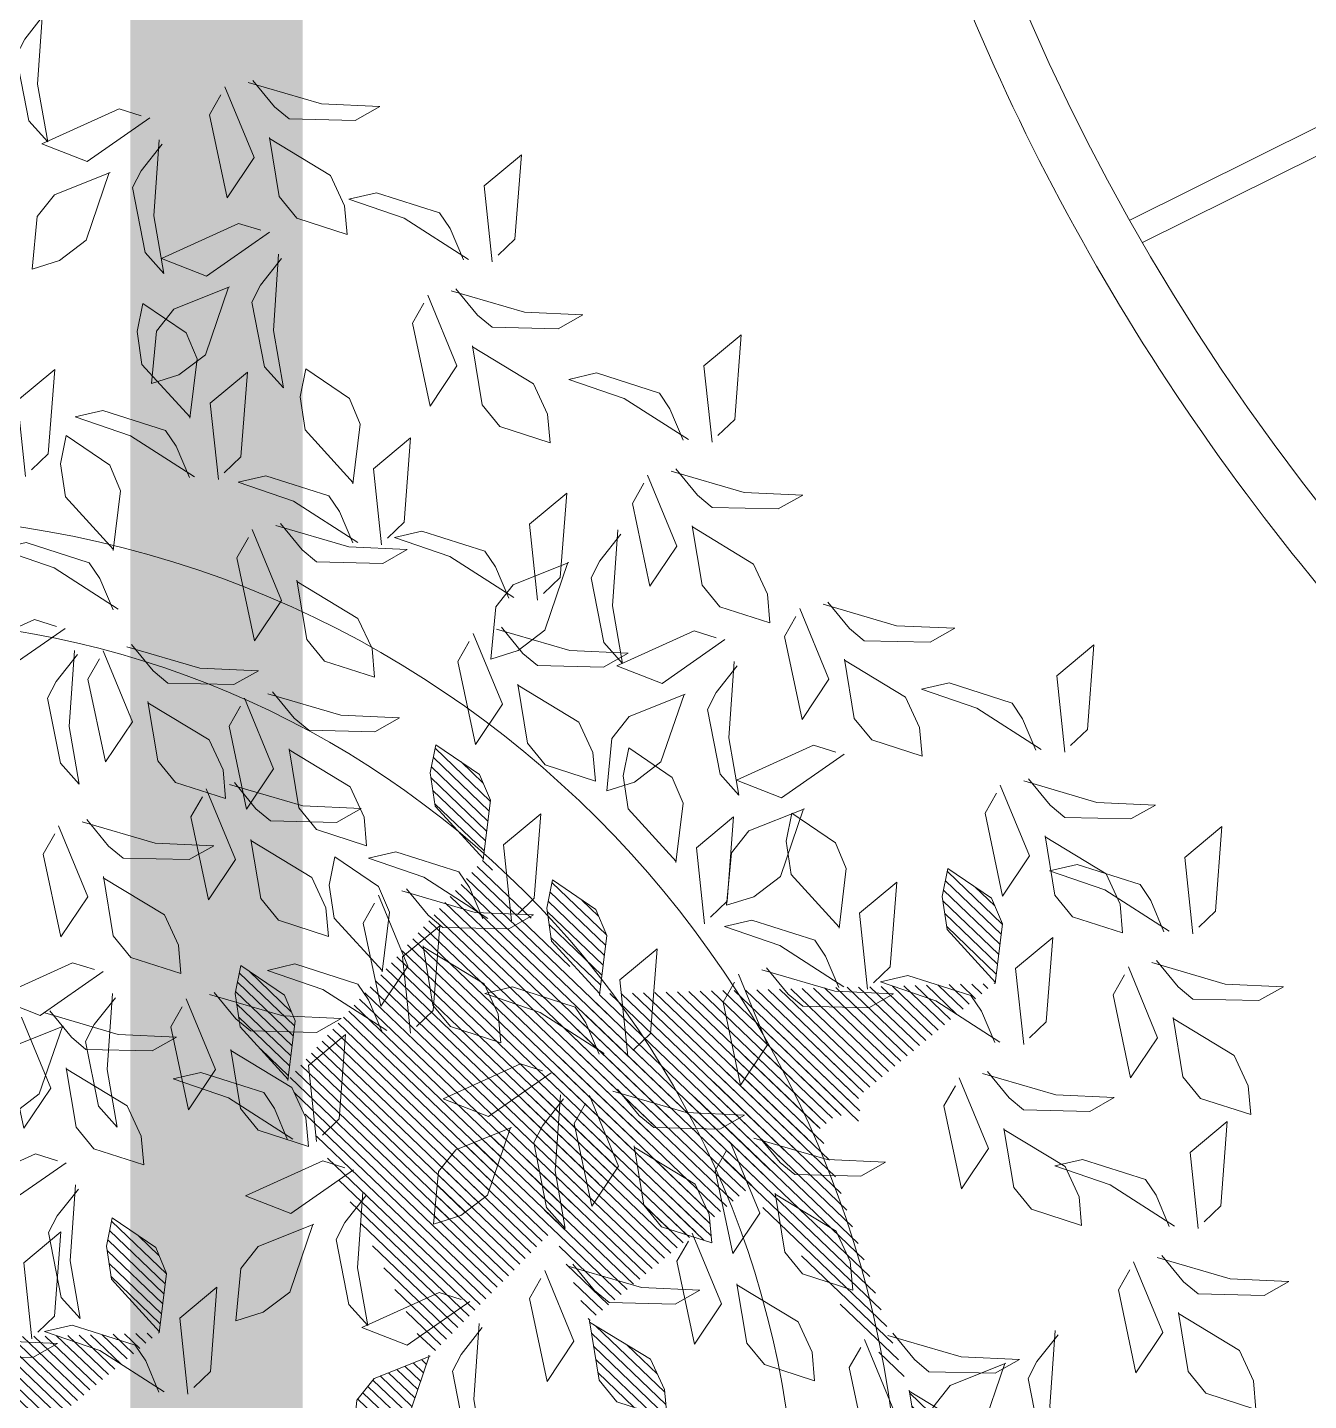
# Model space of a CAD drawing. Header units: millimetres. Extents: x 29001 to 40804, y -8833 to -5892.
# Drawn here: x 30081.45 to 30106.23, y -8618.81 to -8592.23 of the extents above; entities that cross this region are included whole.
import ezdxf
from ezdxf.enums import TextEntityAlignment as Align

# ---------------------------------------------------------------- set-up
doc = ezdxf.new("R2010")
doc.units = ezdxf.units.MM
doc.linetypes.add('DASHDOT2', pattern=[0.5, 0.25, -0.125, 0, -0.125])
doc.layers.get('0').update_dxf_attribs({"lineweight": 0})
for name, color, linetype, lineweight in [('250', 250, 'Continuous', 0), ('saksı', 180, 'Continuous', 0), ('wipeout', 254, 'Continuous', 0), ('xxx_Auto_SIGN_GENERAL', 51, 'Continuous', 0), ('xxx_Auto_Tefris_Silik', 252, 'Continuous', 0), ('xxx_Auto_Tefris_Tefris', 32, 'Continuous', 0), ('xxx_Auto_Yardimci_Isaret Genel', 51, 'Continuous', 0)]:
    doc.layers.add(name, color=color, linetype=linetype, lineweight=lineweight)
doc.styles.add('AUTOBAN', font='')
doc.styles.get('AUTOBAN').set_extended_font_data('Helvetica Normal Tr')
pattern_1 = [(45, (-1654800.843409, 54994.65091), (-0.0105615167031, 0.0105615167031), [])]
pattern_2 = [(45, (-1654799.279671, 54994.033918), (-0.0105615167031, 0.0105615167031), [])]

# ---------------------------------------------------------------- blocks, each defined once
blk = doc.blocks.new('U1')
at = {"lineweight": 0, "true_color": 0x6c822b}
h = blk.add_hatch(dxfattribs=at)
h.set_pattern_fill('ANSI31', color=67, scale=0.11949, style=0)
h.set_pattern_definition(pattern_1)
edge = h.paths.add_edge_path()
edge.add_line((-2359702.2328, 78420.7502), (-2359702.2168, 78420.8604))
edge.add_line((-2359702.2168, 78420.8604), (-2359702.1849, 78420.9012))
edge.add_line((-2359702.1849, 78420.9012), (-2359702.0925, 78420.9332))
edge.add_line((-2359702.0925, 78420.9332), (-2359702.0961, 78420.8799))
edge.add_line((-2359702.0961, 78420.8799), (-2359702.121, 78420.8231))
edge.add_line((-2359702.121, 78420.8231), (-2359702.2328, 78420.7522))
edge.add_line((-2359702.5136, 78420.9696), (-2359702.4977, 78421.0799))
edge.add_line((-2359702.4977, 78421.0799), (-2359702.4657, 78421.1207))
edge.add_line((-2359702.4657, 78421.1207), (-2359702.3734, 78421.1526))
edge.add_line((-2359702.3734, 78421.1526), (-2359702.377, 78421.0994))
edge.add_line((-2359702.377, 78421.0994), (-2359702.4018, 78421.0426))
edge.add_line((-2359702.4018, 78421.0426), (-2359702.5137, 78420.9716))
edge.add_line((-2359702.9001, 78421.3517), (-2359703.0043, 78421.391))
edge.add_line((-2359703.0043, 78421.391), (-2359703.0373, 78421.431))
edge.add_line((-2359703.0373, 78421.431), (-2359703.0486, 78421.528))
edge.add_line((-2359703.0486, 78421.528), (-2359702.9974, 78421.5131))
edge.add_line((-2359702.9974, 78421.5131), (-2359702.9473, 78421.4766))
edge.add_line((-2359702.9473, 78421.4766), (-2359702.902, 78421.3521))
edge.add_line((-2359703.1533, 78420.8348), (-2359703.1375, 78420.7245))
edge.add_line((-2359703.1375, 78420.7245), (-2359703.1567, 78420.6763))
edge.add_line((-2359703.1567, 78420.6763), (-2359703.2362, 78420.6196))
edge.add_line((-2359703.2362, 78420.6196), (-2359703.2479, 78420.6717))
edge.add_line((-2359703.2479, 78420.6717), (-2359703.24, 78420.7332))
edge.add_line((-2359703.24, 78420.7332), (-2359703.1527, 78420.8329))
edge.add_line((-2359702.783, 78420.4326), (-2359702.7672, 78420.3224))
edge.add_line((-2359702.7672, 78420.3224), (-2359702.7863, 78420.2742))
edge.add_line((-2359702.7863, 78420.2742), (-2359702.8659, 78420.2175))
edge.add_line((-2359702.8659, 78420.2175), (-2359702.8775, 78420.2696))
edge.add_line((-2359702.8775, 78420.2696), (-2359702.8697, 78420.3311))
edge.add_line((-2359702.8697, 78420.3311), (-2359702.7824, 78420.4308))
edge.add_line((-2359702.0126, 78421.4334), (-2359701.9966, 78421.5436))
edge.add_line((-2359701.9966, 78421.5436), (-2359701.9647, 78421.5844))
edge.add_line((-2359701.9647, 78421.5844), (-2359701.8723, 78421.6164))
edge.add_line((-2359701.8723, 78421.6164), (-2359701.8759, 78421.5631))
edge.add_line((-2359701.8759, 78421.5631), (-2359701.9007, 78421.5064))
edge.add_line((-2359701.9007, 78421.5064), (-2359702.0126, 78421.4354))
at = {"lineweight": 0}
h = blk.add_hatch(dxfattribs=at)
h.set_pattern_fill('ANSI31', color=41, scale=0.11949, style=0)
h.set_pattern_definition(pattern_1)
edge = h.paths.add_edge_path()
edge.add_line((-2359702.6031, 78421.2927), (-2359702.5872, 78421.4029))
edge.add_line((-2359702.5872, 78421.4029), (-2359702.5552, 78421.4438))
edge.add_line((-2359702.5552, 78421.4438), (-2359702.4629, 78421.4757))
edge.add_line((-2359702.4629, 78421.4757), (-2359702.4665, 78421.4225))
edge.add_line((-2359702.4665, 78421.4225), (-2359702.4913, 78421.3657))
edge.add_line((-2359702.4913, 78421.3657), (-2359702.6032, 78421.2947))
edge.add_line((-2359702.7405, 78420.9304), (-2359702.8447, 78420.9697))
edge.add_line((-2359702.8447, 78420.9697), (-2359702.8777, 78421.0097))
edge.add_line((-2359702.8777, 78421.0097), (-2359702.889, 78421.1068))
edge.add_line((-2359702.889, 78421.1068), (-2359702.8377, 78421.0918))
edge.add_line((-2359702.8377, 78421.0918), (-2359702.7876, 78421.0553))
edge.add_line((-2359702.7876, 78421.0553), (-2359702.7424, 78420.9308))
edge.add_line((-2359702.5722, 78420.688), (-2359702.5564, 78420.5777))
edge.add_line((-2359702.5564, 78420.5777), (-2359702.5756, 78420.5295))
edge.add_line((-2359702.5756, 78420.5295), (-2359702.6552, 78420.4728))
edge.add_line((-2359702.6552, 78420.4728), (-2359702.6668, 78420.5249))
edge.add_line((-2359702.6668, 78420.5249), (-2359702.6589, 78420.5864))
edge.add_line((-2359702.6589, 78420.5864), (-2359702.5716, 78420.6861))
edge.add_line((-2359701.8379, 78420.6816), (-2359701.8221, 78420.5713))
edge.add_line((-2359701.8221, 78420.5713), (-2359701.8412, 78420.5231))
edge.add_line((-2359701.8412, 78420.5231), (-2359701.9208, 78420.4664))
edge.add_line((-2359701.9208, 78420.4664), (-2359701.9324, 78420.5185))
edge.add_line((-2359701.9324, 78420.5185), (-2359701.9246, 78420.58))
edge.add_line((-2359701.9246, 78420.58), (-2359701.8373, 78420.6797))
at = {"lineweight": 0, "true_color": 0x6c822b}
h = blk.add_hatch(dxfattribs=at)
h.set_pattern_fill('ANSI31', color=67, scale=0.11949, style=0)
h.set_pattern_definition(pattern_2)
edge = h.paths.add_edge_path()
edge.add_line((-2359700.669, 78420.1332), (-2359700.6531, 78420.2434))
edge.add_line((-2359700.6531, 78420.2434), (-2359700.6211, 78420.2842))
edge.add_line((-2359700.6211, 78420.2842), (-2359700.5288, 78420.3162))
edge.add_line((-2359700.5288, 78420.3162), (-2359700.5324, 78420.2629))
edge.add_line((-2359700.5324, 78420.2629), (-2359700.5572, 78420.2061))
edge.add_line((-2359700.5572, 78420.2061), (-2359700.6691, 78420.1352))
edge.add_line((-2359700.9499, 78420.3526), (-2359700.934, 78420.4629))
edge.add_line((-2359700.934, 78420.4629), (-2359700.902, 78420.5037))
edge.add_line((-2359700.902, 78420.5037), (-2359700.8097, 78420.5356))
edge.add_line((-2359700.8097, 78420.5356), (-2359700.8132, 78420.4824))
edge.add_line((-2359700.8132, 78420.4824), (-2359700.8381, 78420.4256))
edge.add_line((-2359700.8381, 78420.4256), (-2359700.9499, 78420.3546))
edge.add_line((-2359701.3364, 78420.7347), (-2359701.4406, 78420.774))
edge.add_line((-2359701.4406, 78420.774), (-2359701.4736, 78420.814))
edge.add_line((-2359701.4736, 78420.814), (-2359701.4849, 78420.911))
edge.add_line((-2359701.4849, 78420.911), (-2359701.4336, 78420.8961))
edge.add_line((-2359701.4336, 78420.8961), (-2359701.3835, 78420.8596))
edge.add_line((-2359701.3835, 78420.8596), (-2359701.3383, 78420.7351))
edge.add_line((-2359701.5896, 78420.2178), (-2359701.5738, 78420.1075))
edge.add_line((-2359701.5738, 78420.1075), (-2359701.5929, 78420.0593))
edge.add_line((-2359701.5929, 78420.0593), (-2359701.6725, 78420.0026))
edge.add_line((-2359701.6725, 78420.0026), (-2359701.6841, 78420.0547))
edge.add_line((-2359701.6841, 78420.0547), (-2359701.6763, 78420.1162))
edge.add_line((-2359701.6763, 78420.1162), (-2359701.589, 78420.2159))
edge.add_line((-2359701.2192, 78419.8156), (-2359701.2034, 78419.7054))
edge.add_line((-2359701.2034, 78419.7054), (-2359701.2226, 78419.6572))
edge.add_line((-2359701.2226, 78419.6572), (-2359701.3021, 78419.6005))
edge.add_line((-2359701.3021, 78419.6005), (-2359701.3138, 78419.6526))
edge.add_line((-2359701.3138, 78419.6526), (-2359701.3059, 78419.7141))
edge.add_line((-2359701.3059, 78419.7141), (-2359701.2186, 78419.8138))
edge.add_line((-2359700.4488, 78420.8164), (-2359700.4329, 78420.9266))
edge.add_line((-2359700.4329, 78420.9266), (-2359700.4009, 78420.9674))
edge.add_line((-2359700.4009, 78420.9674), (-2359700.3086, 78420.9994))
edge.add_line((-2359700.3086, 78420.9994), (-2359700.3122, 78420.9461))
edge.add_line((-2359700.3122, 78420.9461), (-2359700.337, 78420.8894))
edge.add_line((-2359700.337, 78420.8894), (-2359700.4489, 78420.8184))
h = blk.add_hatch(dxfattribs=at)
h.set_pattern_fill('ANSI31', color=67, scale=0.11949, style=0)
h.set_pattern_definition(pattern_2)
edge = h.paths.add_edge_path()
edge.add_line((-2359701.0394, 78420.6757), (-2359701.0235, 78420.786))
edge.add_line((-2359701.0235, 78420.786), (-2359700.9915, 78420.8268))
edge.add_line((-2359700.9915, 78420.8268), (-2359700.8992, 78420.8587))
edge.add_line((-2359700.8992, 78420.8587), (-2359700.9027, 78420.8055))
edge.add_line((-2359700.9027, 78420.8055), (-2359700.9276, 78420.7487))
edge.add_line((-2359700.9276, 78420.7487), (-2359701.0394, 78420.6777))
edge.add_line((-2359701.1767, 78420.3134), (-2359701.2809, 78420.3527))
edge.add_line((-2359701.2809, 78420.3527), (-2359701.3139, 78420.3927))
edge.add_line((-2359701.3139, 78420.3927), (-2359701.3252, 78420.4898))
edge.add_line((-2359701.3252, 78420.4898), (-2359701.274, 78420.4748))
edge.add_line((-2359701.274, 78420.4748), (-2359701.2239, 78420.4383))
edge.add_line((-2359701.2239, 78420.4383), (-2359701.1787, 78420.3138))
edge.add_line((-2359701.0085, 78420.071), (-2359700.9927, 78419.9607))
edge.add_line((-2359700.9927, 78419.9607), (-2359701.0119, 78419.9125))
edge.add_line((-2359701.0119, 78419.9125), (-2359701.0914, 78419.8558))
edge.add_line((-2359701.0914, 78419.8558), (-2359701.103, 78419.9079))
edge.add_line((-2359701.103, 78419.9079), (-2359701.0952, 78419.9694))
edge.add_line((-2359701.0952, 78419.9694), (-2359701.0079, 78420.0691))
edge.add_line((-2359700.2742, 78420.0646), (-2359700.2584, 78419.9543))
edge.add_line((-2359700.2584, 78419.9543), (-2359700.2775, 78419.9061))
edge.add_line((-2359700.2775, 78419.9061), (-2359700.3571, 78419.8495))
edge.add_line((-2359700.3571, 78419.8495), (-2359700.3687, 78419.9015))
edge.add_line((-2359700.3687, 78419.9015), (-2359700.3609, 78419.963))
edge.add_line((-2359700.3609, 78419.963), (-2359700.2736, 78420.0627))
h = blk.add_hatch(dxfattribs=at)
h.set_pattern_fill('ANSI31', color=67, scale=0.1195, style=0)
edge = h.paths.add_edge_path()
edge.add_line((-2359701.9845, 78417.9483), (-2359701.9685, 78418.0585))
edge.add_line((-2359701.9685, 78418.0585), (-2359701.9366, 78418.0993))
edge.add_line((-2359701.9366, 78418.0993), (-2359701.8442, 78418.1313))
edge.add_line((-2359701.8442, 78418.1313), (-2359701.8478, 78418.0781))
edge.add_line((-2359701.8478, 78418.0781), (-2359701.8726, 78418.0213))
edge.add_line((-2359701.8726, 78418.0213), (-2359701.9845, 78417.9503))
edge.add_line((-2359702.2653, 78418.1678), (-2359702.2494, 78418.278))
edge.add_line((-2359702.2494, 78418.278), (-2359702.2174, 78418.3188))
edge.add_line((-2359702.2174, 78418.3188), (-2359702.1251, 78418.3508))
edge.add_line((-2359702.1251, 78418.3508), (-2359702.1287, 78418.2975))
edge.add_line((-2359702.1287, 78418.2975), (-2359702.1535, 78418.2407))
edge.add_line((-2359702.1535, 78418.2407), (-2359702.2654, 78418.1697))
edge.add_line((-2359702.6518, 78418.5498), (-2359702.756, 78418.5891))
edge.add_line((-2359702.756, 78418.5891), (-2359702.789, 78418.6291))
edge.add_line((-2359702.789, 78418.6291), (-2359702.8003, 78418.7261))
edge.add_line((-2359702.8003, 78418.7261), (-2359702.7491, 78418.7112))
edge.add_line((-2359702.7491, 78418.7112), (-2359702.699, 78418.6747))
edge.add_line((-2359702.699, 78418.6747), (-2359702.6537, 78418.5502))
edge.add_line((-2359702.905, 78418.0329), (-2359702.8892, 78417.9226))
edge.add_line((-2359702.8892, 78417.9226), (-2359702.9084, 78417.8744))
edge.add_line((-2359702.9084, 78417.8744), (-2359702.9879, 78417.8178))
edge.add_line((-2359702.9879, 78417.8178), (-2359702.9995, 78417.8698))
edge.add_line((-2359702.9995, 78417.8698), (-2359702.9917, 78417.9313))
edge.add_line((-2359702.9917, 78417.9313), (-2359702.9044, 78418.031))
edge.add_line((-2359702.5347, 78417.6308), (-2359702.5189, 78417.5205))
edge.add_line((-2359702.5189, 78417.5205), (-2359702.538, 78417.4723))
edge.add_line((-2359702.538, 78417.4723), (-2359702.6176, 78417.4156))
edge.add_line((-2359702.6176, 78417.4156), (-2359702.6292, 78417.4677))
edge.add_line((-2359702.6292, 78417.4677), (-2359702.6214, 78417.5292))
edge.add_line((-2359702.6214, 78417.5292), (-2359702.5341, 78417.6289))
edge.add_line((-2359701.7643, 78418.6315), (-2359701.7483, 78418.7417))
edge.add_line((-2359701.7483, 78418.7417), (-2359701.7164, 78418.7826))
edge.add_line((-2359701.7164, 78418.7826), (-2359701.624, 78418.8145))
edge.add_line((-2359701.624, 78418.8145), (-2359701.6276, 78418.7613))
edge.add_line((-2359701.6276, 78418.7613), (-2359701.6524, 78418.7045))
edge.add_line((-2359701.6524, 78418.7045), (-2359701.7643, 78418.6335))
at = {"color": 67, "lineweight": 0, "true_color": 0x6c822b}
for points in [[(-2359700.4488, 78420.8164), (-2359700.4329, 78420.9266), (-2359700.4009, 78420.9674), (-2359700.3086, 78420.9994), (-2359700.3122, 78420.9461), (-2359700.337, 78420.8894), (-2359700.4489, 78420.8184)], [(-2359700.2685, 78420.7698), (-2359700.3727, 78420.8091), (-2359700.4057, 78420.8491), (-2359700.417, 78420.9461), (-2359700.3657, 78420.9312), (-2359700.3156, 78420.8947), (-2359700.2704, 78420.7702)], [(-2359700.1708, 78420.7191), (-2359700.2109, 78420.768), (-2359700.2277, 78420.7989), (-2359700.2065, 78420.9197), (-2359700.1723, 78420.9595), (-2359700.1887, 78420.8522), (-2359700.1762, 78420.7112)], [(-2359701.2387, 78420.684), (-2359701.2788, 78420.7329), (-2359701.2956, 78420.7638), (-2359701.2744, 78420.8846), (-2359701.2402, 78420.9243), (-2359701.2566, 78420.8171), (-2359701.2441, 78420.6761)], [(-2359700.5372, 78420.7354), (-2359700.5593, 78420.7722), (-2359700.5298, 78420.9268), (-2359700.4783, 78420.8532), (-2359700.5298, 78420.7207)], [(-2359701.3364, 78420.7347), (-2359701.4406, 78420.774), (-2359701.4736, 78420.814), (-2359701.4849, 78420.911), (-2359701.4336, 78420.8961), (-2359701.3835, 78420.8596), (-2359701.3383, 78420.7351)], [(-2359701.0394, 78420.6757), (-2359701.0235, 78420.786), (-2359700.9915, 78420.8268), (-2359700.8992, 78420.8587), (-2359700.9027, 78420.8055), (-2359700.9276, 78420.7487), (-2359701.0394, 78420.6777)], [(-2359701.776, 78420.7842), (-2359701.7444, 78420.7551), (-2359701.729, 78420.5985), (-2359701.7993, 78420.6546), (-2359701.7872, 78420.7962)], [(-2359700.7643, 78420.6123), (-2359700.7484, 78420.7226), (-2359700.7164, 78420.7634), (-2359700.6241, 78420.7953), (-2359700.6276, 78420.7421), (-2359700.6525, 78420.6853), (-2359700.7644, 78420.6143)], [(-2359700.035, 78420.6012), (-2359700.0571, 78420.638), (-2359700.0277, 78420.7926), (-2359699.9761, 78420.719), (-2359700.0277, 78420.5865)], [(-2359701.8406, 78420.7916), (-2359701.864, 78420.7329), (-2359701.8831, 78420.7032), (-2359701.9991, 78420.6636), (-2359702.0504, 78420.6744), (-2359701.9485, 78420.7117), (-2359701.8311, 78420.7907)], [(-2359701.1278, 78420.5948), (-2359701.1499, 78420.6316), (-2359701.1204, 78420.7861), (-2359701.0689, 78420.7125), (-2359701.1204, 78420.58)], [(-2359700.4773, 78420.7101), (-2359700.4382, 78420.7598), (-2359700.4116, 78420.7829), (-2359700.2891, 78420.7882), (-2359700.2429, 78420.7634), (-2359700.3512, 78420.7563), (-2359700.4862, 78420.7137)], [(-2359702.2612, 78420.6439), (-2359702.2222, 78420.6936), (-2359702.1955, 78420.7167), (-2359702.073, 78420.722), (-2359702.0269, 78420.6971), (-2359702.1352, 78420.69), (-2359702.2701, 78420.6474)], [(-2359700.8527, 78420.5314), (-2359700.8748, 78420.5682), (-2359700.8453, 78420.7228), (-2359700.7938, 78420.6491), (-2359700.8453, 78420.5167)], [(-2359701.2763, 78420.631), (-2359701.317, 78420.6173), (-2359701.4616, 78420.6794), (-2359701.3786, 78420.7138), (-2359701.2604, 78420.635)], [(-2359702.0633, 78420.6757), (-2359702.0317, 78420.6466), (-2359702.0164, 78420.49), (-2359702.0866, 78420.5461), (-2359702.0745, 78420.6877)], [(-2359701.8379, 78420.6816), (-2359701.8221, 78420.5713), (-2359701.8412, 78420.5231), (-2359701.9208, 78420.4664), (-2359701.9324, 78420.5185), (-2359701.9246, 78420.58), (-2359701.8373, 78420.6797)], [(-2359701.4494, 78420.4351), (-2359701.4895, 78420.4839), (-2359701.5063, 78420.5149), (-2359701.4852, 78420.6357), (-2359701.4509, 78420.6754), (-2359701.4673, 78420.5681), (-2359701.4548, 78420.4272)], [(-2359701.9824, 78420.4114), (-2359702.0225, 78420.4603), (-2359702.0393, 78420.4912), (-2359702.0181, 78420.612), (-2359701.9839, 78420.6517), (-2359702.0003, 78420.5444), (-2359701.9878, 78420.4035)], [(-2359701.5471, 78420.4858), (-2359701.6513, 78420.5251), (-2359701.6843, 78420.5651), (-2359701.6956, 78420.6621), (-2359701.6444, 78420.6472), (-2359701.5943, 78420.6107), (-2359701.549, 78420.4861)], [(-2359701.0678, 78420.5694), (-2359701.0288, 78420.6191), (-2359701.0022, 78420.6422), (-2359700.8796, 78420.6475), (-2359700.8335, 78420.6227), (-2359700.9418, 78420.6156), (-2359701.0767, 78420.573)], [(-2359699.9751, 78420.5759), (-2359699.9361, 78420.6256), (-2359699.9094, 78420.6486), (-2359699.7869, 78420.654), (-2359699.7408, 78420.6291), (-2359699.8491, 78420.622), (-2359699.984, 78420.5794)], [(-2359700.6901, 78420.4454), (-2359700.6741, 78420.5556), (-2359700.6422, 78420.5964), (-2359700.5499, 78420.6284), (-2359700.5534, 78420.5751), (-2359700.5783, 78420.5184), (-2359700.6901, 78420.4474)], [(-2359700.7785, 78420.3644), (-2359700.8005, 78420.4012), (-2359700.7711, 78420.5558), (-2359700.7195, 78420.4822), (-2359700.7711, 78420.3497)], [(-2359700.9499, 78420.3526), (-2359700.934, 78420.4629), (-2359700.902, 78420.5037), (-2359700.8097, 78420.5356), (-2359700.8132, 78420.4824), (-2359700.8381, 78420.4256), (-2359700.9499, 78420.3546)], [(-2359700.2632, 78420.3341), (-2359700.2473, 78420.4443), (-2359700.2153, 78420.4851), (-2359700.123, 78420.5171), (-2359700.1266, 78420.4638), (-2359700.1514, 78420.4071), (-2359700.2633, 78420.3361)], [(-2359699.9603, 78420.5226), (-2359699.9837, 78420.4639), (-2359700.0028, 78420.4343), (-2359700.1188, 78420.3946), (-2359700.1701, 78420.4054), (-2359700.0682, 78420.4428), (-2359699.9508, 78420.5217)], [(-2359701.0791, 78420.2627), (-2359701.1192, 78420.3116), (-2359701.136, 78420.3426), (-2359701.1148, 78420.4634), (-2359701.0806, 78420.5031), (-2359701.097, 78420.3958), (-2359701.0844, 78420.2548)], [(-2359701.4871, 78420.382), (-2359701.5278, 78420.3684), (-2359701.6724, 78420.4304), (-2359701.5894, 78420.4649), (-2359701.4711, 78420.386)], [(-2359701.0383, 78420.2717), (-2359701.0604, 78420.3085), (-2359701.0309, 78420.463), (-2359700.9794, 78420.3894), (-2359701.0309, 78420.257)], [(-2359702.02, 78420.3583), (-2359702.0607, 78420.3447), (-2359702.2053, 78420.4067), (-2359702.1224, 78420.4412), (-2359702.0041, 78420.3624)], [(-2359700.3516, 78420.2531), (-2359700.3737, 78420.2899), (-2359700.3442, 78420.4445), (-2359700.2927, 78420.3709), (-2359700.3442, 78420.2384)], [(-2359700.7185, 78420.3391), (-2359700.6795, 78420.3888), (-2359700.6528, 78420.4119), (-2359700.5303, 78420.4172), (-2359700.4842, 78420.3924), (-2359700.5925, 78420.3853), (-2359700.7274, 78420.3427)], [(-2359702.0002, 78420.1861), (-2359701.9843, 78420.2963), (-2359701.9523, 78420.3371), (-2359701.86, 78420.3691), (-2359701.8636, 78420.3159), (-2359701.8884, 78420.2591), (-2359702.0003, 78420.1881)], [(-2359701.6943, 78420.158), (-2359701.6783, 78420.2682), (-2359701.6464, 78420.3091), (-2359701.554, 78420.341), (-2359701.5576, 78420.2878), (-2359701.5824, 78420.231), (-2359701.6943, 78420.16)], [(-2359701.5923, 78420.3278), (-2359701.6157, 78420.2691), (-2359701.6348, 78420.2394), (-2359701.7508, 78420.1997), (-2359701.8021, 78420.2106), (-2359701.7002, 78420.2479), (-2359701.5828, 78420.3269)], [(-2359701.5277, 78420.3204), (-2359701.4961, 78420.2913), (-2359701.4807, 78420.1347), (-2359701.551, 78420.1908), (-2359701.5389, 78420.3324)], [(-2359700.9784, 78420.2464), (-2359700.9393, 78420.2961), (-2359700.9127, 78420.3191), (-2359700.7901, 78420.3244), (-2359700.744, 78420.2996), (-2359700.8523, 78420.2925), (-2359700.9872, 78420.2499)], [(-2359702.004, 78420.1085), (-2359702.1082, 78420.1478), (-2359702.1412, 78420.1878), (-2359702.1525, 78420.2848), (-2359702.1013, 78420.2699), (-2359702.0512, 78420.2334), (-2359702.0059, 78420.1089)], [(-2359702.0886, 78420.1051), (-2359702.1107, 78420.1419), (-2359702.0812, 78420.2965), (-2359702.0297, 78420.2229), (-2359702.0812, 78420.0904)], [(-2359701.9063, 78420.0578), (-2359701.9465, 78420.1066), (-2359701.9632, 78420.1376), (-2359701.9421, 78420.2584), (-2359701.9079, 78420.2981), (-2359701.9242, 78420.1908), (-2359701.9117, 78420.0499)], [(-2359701.1167, 78420.2097), (-2359701.1574, 78420.196), (-2359701.302, 78420.2581), (-2359701.219, 78420.2926), (-2359701.1007, 78420.2137)], [(-2359700.2917, 78420.2278), (-2359700.2526, 78420.2775), (-2359700.226, 78420.3006), (-2359700.1035, 78420.3059), (-2359700.0573, 78420.2811), (-2359700.1656, 78420.274), (-2359700.3006, 78420.2314)], [(-2359701.7826, 78420.0771), (-2359701.8047, 78420.1139), (-2359701.7753, 78420.2684), (-2359701.7237, 78420.1948), (-2359701.7753, 78420.0623)], [(-2359700.7574, 78420.0522), (-2359700.7795, 78420.089), (-2359700.75, 78420.2436), (-2359700.6985, 78420.17), (-2359700.75, 78420.0375)], [(-2359700.0336, 78420.0538), (-2359700.0557, 78420.0906), (-2359700.0263, 78420.2452), (-2359699.9747, 78420.1716), (-2359700.0263, 78420.0391)], [(-2359701.5896, 78420.2178), (-2359701.5738, 78420.1075), (-2359701.5929, 78420.0593), (-2359701.6725, 78420.0026), (-2359701.6841, 78420.0547), (-2359701.6763, 78420.1162), (-2359701.589, 78420.2159)], [(-2359701.0112, 78420.1809), (-2359701.0347, 78420.1223), (-2359701.0537, 78420.0926), (-2359701.1697, 78420.0529), (-2359701.221, 78420.0638), (-2359701.1191, 78420.1011), (-2359701.0017, 78420.18)], [(-2359700.9466, 78420.1736), (-2359700.915, 78420.1445), (-2359700.8996, 78419.9879), (-2359700.9699, 78420.044), (-2359700.9578, 78420.1856)], [(-2359702.0287, 78420.0798), (-2359701.9896, 78420.1295), (-2359701.963, 78420.1526), (-2359701.8405, 78420.1579), (-2359701.7943, 78420.1331), (-2359701.9026, 78420.126), (-2359702.0376, 78420.0834)], [(-2359701.3336, 78419.9732), (-2359701.3176, 78420.0834), (-2359701.2857, 78420.1242), (-2359701.1933, 78420.1562), (-2359701.1969, 78420.1029), (-2359701.2218, 78420.0461), (-2359701.3336, 78419.9751)], [(-2359700.2768, 78420.1746), (-2359700.3003, 78420.1159), (-2359700.3193, 78420.0862), (-2359700.4354, 78420.0466), (-2359700.4867, 78420.0574), (-2359700.3848, 78420.0947), (-2359700.2673, 78420.1737)], [(-2359700.2122, 78420.1672), (-2359700.1806, 78420.1381), (-2359700.1653, 78419.9815), (-2359700.2355, 78420.0376), (-2359700.2234, 78420.1792)], [(-2359701.7227, 78420.0517), (-2359701.6836, 78420.1014), (-2359701.657, 78420.1245), (-2359701.5345, 78420.1298), (-2359701.4883, 78420.105), (-2359701.5966, 78420.0979), (-2359701.7316, 78420.0553)], [(-2359701.4135, 78420.1299), (-2359701.4369, 78420.0712), (-2359701.456, 78420.0415), (-2359701.572, 78420.0019), (-2359701.6233, 78420.0127), (-2359701.5214, 78420.0501), (-2359701.404, 78420.129)], [(-2359701.3489, 78420.1225), (-2359701.3173, 78420.0934), (-2359701.3019, 78419.9368), (-2359701.3722, 78419.9929), (-2359701.3601, 78420.1345)], [(-2359700.6975, 78420.0269), (-2359700.6584, 78420.0766), (-2359700.6318, 78420.0997), (-2359700.5093, 78420.105), (-2359700.4631, 78420.0801), (-2359700.5714, 78420.073), (-2359700.7064, 78420.0305)], [(-2359701.944, 78420.0047), (-2359701.9847, 78419.9911), (-2359702.1293, 78420.0531), (-2359702.0463, 78420.0876), (-2359701.928, 78420.0088)], [(-2359701.4219, 78419.8922), (-2359701.444, 78419.929), (-2359701.4146, 78420.0836), (-2359701.363, 78420.01), (-2359701.4146, 78419.8775)], [(-2359701.0085, 78420.071), (-2359700.9927, 78419.9607), (-2359701.0119, 78419.9125), (-2359701.0914, 78419.8558), (-2359701.103, 78419.9079), (-2359701.0952, 78419.9694), (-2359701.0079, 78420.0691)], [(-2359700.5642, 78420.0661), (-2359700.5877, 78420.0074), (-2359700.6067, 78419.9777), (-2359700.7227, 78419.9381), (-2359700.774, 78419.9489), (-2359700.6721, 78419.9862), (-2359700.5547, 78420.0652)], [(-2359700.4996, 78420.0587), (-2359700.468, 78420.0296), (-2359700.4527, 78419.873), (-2359700.5229, 78419.9291), (-2359700.5108, 78420.0707)], [(-2359700.2742, 78420.0646), (-2359700.2584, 78419.9543), (-2359700.2775, 78419.9061), (-2359700.3571, 78419.8495), (-2359700.3687, 78419.9015), (-2359700.3609, 78419.963), (-2359700.2736, 78420.0627)], [(-2359701.9241, 78419.8325), (-2359701.9082, 78419.9427), (-2359701.8762, 78419.9835), (-2359701.7839, 78420.0155), (-2359701.7875, 78419.9623), (-2359701.8123, 78419.9055), (-2359701.9242, 78419.8345)], [(-2359701.4108, 78420.0199), (-2359701.395, 78419.9096), (-2359701.4141, 78419.8615), (-2359701.4937, 78419.8048), (-2359701.5053, 78419.8569), (-2359701.4975, 78419.9184), (-2359701.4102, 78420.018)], [(-2359701.6491, 78419.7691), (-2359701.6331, 78419.8794), (-2359701.6012, 78419.9202), (-2359701.5088, 78419.9521), (-2359701.5124, 78419.8989), (-2359701.5372, 78419.8421), (-2359701.6491, 78419.7711)], [(-2359700.5615, 78419.9561), (-2359700.5457, 78419.8458), (-2359700.5649, 78419.7976), (-2359700.6444, 78419.7409), (-2359700.656, 78419.793), (-2359700.6482, 78419.8545), (-2359700.5609, 78419.9542)], [(-2359700.1759, 78419.7927), (-2359700.1599, 78419.903), (-2359700.128, 78419.9438), (-2359700.0357, 78419.9757), (-2359700.0392, 78419.9225), (-2359700.0641, 78419.8657), (-2359700.1759, 78419.7947)], [(-2359699.9589, 78419.9753), (-2359699.9823, 78419.9166), (-2359700.0014, 78419.8869), (-2359700.1174, 78419.8472), (-2359700.1687, 78419.8581), (-2359700.0668, 78419.8954), (-2359699.9493, 78419.9744)], [(-2359702.0125, 78419.7515), (-2359702.0346, 78419.7883), (-2359702.0051, 78419.9429), (-2359701.9536, 78419.8693), (-2359702.0051, 78419.7368)], [(-2359701.2219, 78419.9256), (-2359701.2454, 78419.8669), (-2359701.2644, 78419.8373), (-2359701.3805, 78419.7976), (-2359701.4318, 78419.8084), (-2359701.3298, 78419.8458), (-2359701.2124, 78419.9247)], [(-2359701.362, 78419.8669), (-2359701.323, 78419.9166), (-2359701.2963, 78419.9397), (-2359701.1738, 78419.945), (-2359701.1277, 78419.9201), (-2359701.236, 78419.913), (-2359701.3709, 78419.8704)], [(-2359701.1573, 78419.9183), (-2359701.1257, 78419.8892), (-2359701.1104, 78419.7326), (-2359701.1806, 78419.7886), (-2359701.1685, 78419.9303)], [(-2359700.7997, 78419.931), (-2359700.7681, 78419.9019), (-2359700.7528, 78419.7453), (-2359700.823, 78419.8014), (-2359700.8109, 78419.9431)], [(-2359700.6211, 78419.7331), (-2359700.7253, 78419.7724), (-2359700.7583, 78419.8124), (-2359700.7696, 78419.9094), (-2359700.7184, 78419.8945), (-2359700.6683, 78419.858), (-2359700.623, 78419.7335)], [(-2359700.2642, 78419.7118), (-2359700.2863, 78419.7486), (-2359700.2569, 78419.9031), (-2359700.2053, 78419.8295), (-2359700.2569, 78419.697)], [(-2359701.7374, 78419.6882), (-2359701.7595, 78419.725), (-2359701.7301, 78419.8795), (-2359701.6785, 78419.8059), (-2359701.7301, 78419.6734)], [(-2359700.8616, 78419.8284), (-2359700.8458, 78419.7182), (-2359700.865, 78419.67), (-2359700.9445, 78419.6133), (-2359700.9562, 78419.6654), (-2359700.9483, 78419.7269), (-2359700.861, 78419.8265)], [(-2359701.9526, 78419.7262), (-2359701.9135, 78419.7759), (-2359701.8869, 78419.799), (-2359701.7644, 78419.8043), (-2359701.7182, 78419.7795), (-2359701.8265, 78419.7724), (-2359701.9615, 78419.7298)], [(-2359701.2192, 78419.8156), (-2359701.2034, 78419.7054), (-2359701.2226, 78419.6572), (-2359701.3021, 78419.6005), (-2359701.3138, 78419.6526), (-2359701.3059, 78419.7141), (-2359701.2186, 78419.8138)], [(-2359701.5748, 78419.6022), (-2359701.5589, 78419.7124), (-2359701.5269, 78419.7532), (-2359701.4346, 78419.7852), (-2359701.4382, 78419.7319), (-2359701.463, 78419.6751), (-2359701.5749, 78419.6041)], [(-2359700.2043, 78419.6864), (-2359700.1653, 78419.7361), (-2359700.1386, 78419.7592), (-2359700.0161, 78419.7645), (-2359699.97, 78419.7397), (-2359700.0783, 78419.7326), (-2359700.2132, 78419.69)], [(-2359701.6775, 78419.6628), (-2359701.6385, 78419.7125), (-2359701.6118, 78419.7356), (-2359701.4893, 78419.7409), (-2359701.4431, 78419.7161), (-2359701.5515, 78419.709), (-2359701.6864, 78419.6664)], [(-2359701.6632, 78419.5212), (-2359701.6853, 78419.558), (-2359701.6558, 78419.7126), (-2359701.6043, 78419.639), (-2359701.6558, 78419.5065)], [(-2359700.7405, 78419.4654), (-2359700.7806, 78419.5143), (-2359700.7974, 78419.5452), (-2359700.7763, 78419.666), (-2359700.7421, 78419.7058), (-2359700.7584, 78419.5985), (-2359700.7459, 78419.4575)], [(-2359700.561, 78419.6294), (-2359700.6017, 78419.6157), (-2359700.7463, 78419.6778), (-2359700.6634, 78419.7123), (-2359700.5451, 78419.6334)], [(-2359701.8347, 78419.5094), (-2359701.8187, 78419.6197), (-2359701.7868, 78419.6605), (-2359701.6944, 78419.6924), (-2359701.698, 78419.6392), (-2359701.7228, 78419.5824), (-2359701.8347, 78419.5114)], [(-2359701.148, 78419.4909), (-2359701.132, 78419.6011), (-2359701.1001, 78419.6419), (-2359701.0078, 78419.6739), (-2359701.0113, 78419.6206), (-2359701.0362, 78419.5638), (-2359701.148, 78419.4928)], [(-2359700.8382, 78419.5161), (-2359700.9424, 78419.5554), (-2359700.9754, 78419.5954), (-2359700.9867, 78419.6924), (-2359700.9355, 78419.6775), (-2359700.8854, 78419.641), (-2359700.8401, 78419.5165)], [(-2359701.9638, 78419.4195), (-2359702.0039, 78419.4684), (-2359702.0207, 78419.4993), (-2359701.9995, 78419.6201), (-2359701.9653, 78419.6599), (-2359701.9817, 78419.5526), (-2359701.9692, 78419.4116)], [(-2359701.923, 78419.4285), (-2359701.9451, 78419.4653), (-2359701.9157, 78419.6198), (-2359701.8641, 78419.5462), (-2359701.9157, 78419.4137)], [(-2359700.5412, 78419.4571), (-2359700.5253, 78419.5674), (-2359700.4933, 78419.6082), (-2359700.401, 78419.6401), (-2359700.4046, 78419.5869), (-2359700.4294, 78419.5301), (-2359700.5413, 78419.4591)], [(-2359701.2364, 78419.4099), (-2359701.2584, 78419.4467), (-2359701.229, 78419.6013), (-2359701.1774, 78419.5277), (-2359701.229, 78419.3952)], [(-2359701.6033, 78419.4959), (-2359701.5642, 78419.5456), (-2359701.5376, 78419.5687), (-2359701.4151, 78419.574), (-2359701.3689, 78419.5491), (-2359701.4772, 78419.542), (-2359701.6122, 78419.4994)], [(-2359700.6296, 78419.3762), (-2359700.6517, 78419.413), (-2359700.6222, 78419.5675), (-2359700.5707, 78419.4939), (-2359700.6222, 78419.3614)], [(-2359700.7782, 78419.4124), (-2359700.8189, 78419.3987), (-2359700.9635, 78419.4608), (-2359700.8805, 78419.4952), (-2359700.7622, 78419.4164)], [(-2359701.8631, 78419.4031), (-2359701.824, 78419.4528), (-2359701.7974, 78419.4759), (-2359701.6749, 78419.4812), (-2359701.6287, 78419.4564), (-2359701.737, 78419.4493), (-2359701.872, 78419.4067)], [(-2359701.5538, 78419.29), (-2359701.5378, 78419.4002), (-2359701.5059, 78419.441), (-2359701.4136, 78419.473), (-2359701.4171, 78419.4197), (-2359701.442, 78419.3629), (-2359701.5538, 78419.2919)], [(-2359702.0014, 78419.3665), (-2359702.0421, 78419.3528), (-2359702.1867, 78419.4149), (-2359702.1038, 78419.4494), (-2359701.9855, 78419.3705)], [(-2359701.0489, 78419.2672), (-2359701.1531, 78419.3065), (-2359701.1861, 78419.3465), (-2359701.1974, 78419.4435), (-2359701.1462, 78419.4286), (-2359701.0961, 78419.3921), (-2359701.0509, 78419.2675)], [(-2359701.1764, 78419.3846), (-2359701.1374, 78419.4343), (-2359701.1107, 78419.4574), (-2359700.9882, 78419.4627), (-2359700.9421, 78419.4378), (-2359701.0504, 78419.4307), (-2359701.1853, 78419.3881)], [(-2359700.9513, 78419.2165), (-2359700.9914, 78419.2653), (-2359701.0082, 78419.2963), (-2359700.987, 78419.4171), (-2359700.9528, 78419.4568), (-2359700.9692, 78419.3495), (-2359700.9566, 78419.2086)], [(-2359700.5697, 78419.3508), (-2359700.5306, 78419.4005), (-2359700.504, 78419.4236), (-2359700.3815, 78419.4289), (-2359700.3353, 78419.4041), (-2359700.4436, 78419.397), (-2359700.5786, 78419.3544)], [(-2359701.6421, 78419.209), (-2359701.6642, 78419.2458), (-2359701.6348, 78419.4004), (-2359701.5832, 78419.3268), (-2359701.6348, 78419.1943)], [(-2359700.8183, 78419.2041), (-2359700.8024, 78419.3143), (-2359700.7704, 78419.3552), (-2359700.6781, 78419.3871), (-2359700.6816, 78419.3339), (-2359700.7065, 78419.2771), (-2359700.8183, 78419.2061)], [(-2359701.8959, 78419.3377), (-2359701.9194, 78419.279), (-2359701.9384, 78419.2494), (-2359702.0545, 78419.2097), (-2359702.1058, 78419.2205), (-2359702.0039, 78419.2579), (-2359701.8864, 78419.3368)], [(-2359701.1616, 78419.3313), (-2359701.1851, 78419.2726), (-2359701.2041, 78419.243), (-2359701.3201, 78419.2033), (-2359701.3714, 78419.2142), (-2359701.2695, 78419.2515), (-2359701.1521, 78419.3304)], [(-2359701.097, 78419.324), (-2359701.0654, 78419.2949), (-2359701.05, 78419.1383), (-2359701.1203, 78419.1944), (-2359701.1082, 78419.336)], [(-2359700.9067, 78419.1231), (-2359700.9287, 78419.1599), (-2359700.8993, 78419.3145), (-2359700.8477, 78419.2409), (-2359700.8993, 78419.1084)], [(-2359701.5822, 78419.1837), (-2359701.5432, 78419.2334), (-2359701.5165, 78419.2564), (-2359701.394, 78419.2618), (-2359701.3479, 78419.2369), (-2359701.4562, 78419.2298), (-2359701.5911, 78419.1872)], [(-2359701.8933, 78419.2277), (-2359701.8775, 78419.1175), (-2359701.8966, 78419.0693), (-2359701.9762, 78419.0126), (-2359701.9878, 78419.0647), (-2359701.9799, 78419.1262), (-2359701.8927, 78419.2259)], [(-2359701.4489, 78419.2228), (-2359701.4724, 78419.1641), (-2359701.4914, 78419.1345), (-2359701.6075, 78419.0948), (-2359701.6588, 78419.1056), (-2359701.5569, 78419.143), (-2359701.4394, 78419.2219)], [(-2359701.3843, 78419.2155), (-2359701.3527, 78419.1864), (-2359701.3374, 78419.0298), (-2359701.4076, 78419.0858), (-2359701.3955, 78419.2275)], [(-2359701.4463, 78419.1128), (-2359701.4305, 78419.0026), (-2359701.4496, 78418.9544), (-2359701.5292, 78418.8977), (-2359701.5408, 78418.9498), (-2359701.533, 78419.0113), (-2359701.4457, 78419.111)], [(-2359702.042, 78419.075), (-2359702.0105, 78419.046), (-2359701.9951, 78418.8894), (-2359702.0653, 78418.9454), (-2359702.0533, 78419.0871)], [(-2359701.7491, 78419.0952), (-2359701.7725, 78419.0365), (-2359701.7916, 78419.0068), (-2359701.9076, 78418.9672), (-2359701.9589, 78418.978), (-2359701.857, 78419.0154), (-2359701.7396, 78419.0943)], [(-2359701.6844, 78419.0878), (-2359701.6529, 78419.0587), (-2359701.6375, 78418.9021), (-2359701.7077, 78418.9582), (-2359701.6957, 78419.0998)], [(-2359701.2193, 78418.8613), (-2359701.2033, 78418.9715), (-2359701.1714, 78419.0124), (-2359701.0791, 78419.0443), (-2359701.0826, 78418.9911), (-2359701.1075, 78418.9343), (-2359701.2193, 78418.8633)], [(-2359700.8319, 78419.0446), (-2359700.8554, 78418.9859), (-2359700.8744, 78418.9562), (-2359700.9904, 78418.9166), (-2359701.0417, 78418.9274), (-2359700.9398, 78418.9648), (-2359700.8224, 78419.0437)], [(-2359701.7464, 78418.9852), (-2359701.7306, 78418.8749), (-2359701.7497, 78418.8268), (-2359701.8293, 78418.7701), (-2359701.8409, 78418.8222), (-2359701.8331, 78418.8836), (-2359701.7458, 78418.9833)], [(-2359701.3076, 78418.7804), (-2359701.3297, 78418.8172), (-2359701.3003, 78418.9717), (-2359701.2487, 78418.8981), (-2359701.3003, 78418.7656)], [(-2359701.57, 78418.6922), (-2359701.6101, 78418.741), (-2359701.6269, 78418.772), (-2359701.6058, 78418.8928), (-2359701.5716, 78418.9325), (-2359701.5879, 78418.8252), (-2359701.5754, 78418.6843)], [(-2359701.6677, 78418.7429), (-2359701.7719, 78418.7822), (-2359701.8049, 78418.8222), (-2359701.8162, 78418.9192), (-2359701.765, 78418.9043), (-2359701.7149, 78418.8678), (-2359701.6696, 78418.7432)], [(-2359701.8848, 78418.5258), (-2359701.989, 78418.5651), (-2359702.022, 78418.6051), (-2359702.0333, 78418.7022), (-2359701.9821, 78418.6872), (-2359701.932, 78418.6507), (-2359701.8867, 78418.5262)], [(-2359701.7871, 78418.4752), (-2359701.8273, 78418.524), (-2359701.8441, 78418.555), (-2359701.8229, 78418.6758), (-2359701.7887, 78418.7155), (-2359701.8051, 78418.6082), (-2359701.7925, 78418.4673)], [(-2359701.6077, 78418.6391), (-2359701.6484, 78418.6255), (-2359701.793, 78418.6875), (-2359701.71, 78418.722), (-2359701.5917, 78418.6431)], [(-2359701.8248, 78418.4221), (-2359701.8655, 78418.4085), (-2359702.0101, 78418.4705), (-2359701.9271, 78418.505), (-2359701.8088, 78418.4261)]]:
    blk.add_lwpolyline(points, dxfattribs=at)
at = {"color": 63, "lineweight": 0}
blk.add_lwpolyline([(-2359701.1767, 78420.3134), (-2359701.2809, 78420.3527), (-2359701.3139, 78420.3927), (-2359701.3252, 78420.4898), (-2359701.274, 78420.4748), (-2359701.2239, 78420.4383), (-2359701.1787, 78420.3138)], dxfattribs=at)
at = {"layer": '250', "lineweight": 0}
for points in [[(-2359699.9467, 78420.6822), (-2359699.9307, 78420.7924), (-2359699.8988, 78420.8332), (-2359699.8064, 78420.8652), (-2359699.81, 78420.8119), (-2359699.8349, 78420.7551), (-2359699.9467, 78420.6841)], [(-2359699.8957, 78420.5153), (-2359699.8641, 78420.4862), (-2359699.8487, 78420.3296), (-2359699.9189, 78420.3856), (-2359699.9069, 78420.5273)], [(-2359699.9453, 78420.1348), (-2359699.9293, 78420.245), (-2359699.8974, 78420.2858), (-2359699.805, 78420.3178), (-2359699.8086, 78420.2645), (-2359699.8334, 78420.2077), (-2359699.9453, 78420.1368)], [(-2359699.9737, 78420.0285), (-2359699.9346, 78420.0782), (-2359699.908, 78420.1013), (-2359699.7855, 78420.1066), (-2359699.7393, 78420.0817), (-2359699.8476, 78420.0746), (-2359699.9826, 78420.0321)], [(-2359699.8942, 78419.9679), (-2359699.8627, 78419.9388), (-2359699.8473, 78419.7822), (-2359699.9175, 78419.8383), (-2359699.9055, 78419.9799)], [(-2359700.1895, 78419.6332), (-2359700.2129, 78419.5745), (-2359700.232, 78419.5449), (-2359700.348, 78419.5052), (-2359700.3993, 78419.516), (-2359700.2974, 78419.5534), (-2359700.18, 78419.6323)], [(-2359700.1249, 78419.6258), (-2359700.0933, 78419.5967), (-2359700.0779, 78419.4401), (-2359700.1481, 78419.4962), (-2359700.1361, 78419.6379)], [(-2359700.8467, 78419.0978), (-2359700.8077, 78419.1475), (-2359700.781, 78419.1706), (-2359700.6585, 78419.1759), (-2359700.6124, 78419.1511), (-2359700.7207, 78419.144), (-2359700.8556, 78419.1014)], [(-2359700.7673, 78419.0372), (-2359700.7357, 78419.0081), (-2359700.7203, 78418.8515), (-2359700.7906, 78418.9076), (-2359700.7785, 78419.0492)], [(-2359701.2477, 78418.755), (-2359701.2087, 78418.8047), (-2359701.182, 78418.8278), (-2359701.0595, 78418.8331), (-2359701.0134, 78418.8083), (-2359701.1217, 78418.8012), (-2359701.2566, 78418.7586)], [(-2359701.1683, 78418.6944), (-2359701.1367, 78418.6653), (-2359701.1213, 78418.5087), (-2359701.1916, 78418.5648), (-2359701.1795, 78418.7065)], [(-2359701.2329, 78418.7018), (-2359701.2563, 78418.6431), (-2359701.2754, 78418.6134), (-2359701.3914, 78418.5738), (-2359701.4427, 78418.5846), (-2359701.3408, 78418.622), (-2359701.2234, 78418.7009)], [(-2359701.5878, 78418.4669), (-2359701.5719, 78418.5771), (-2359701.5399, 78418.6179), (-2359701.4476, 78418.6499), (-2359701.4512, 78418.5966), (-2359701.476, 78418.5398), (-2359701.5879, 78418.4689)], [(-2359701.6762, 78418.3859), (-2359701.6983, 78418.4227), (-2359701.6688, 78418.5773), (-2359701.6173, 78418.5037), (-2359701.6688, 78418.3712)], [(-2359701.9979, 78418.2262), (-2359702.038, 78418.2751), (-2359702.0548, 78418.3061), (-2359702.0336, 78418.4268), (-2359701.9994, 78418.4666), (-2359702.0158, 78418.3593), (-2359702.0033, 78418.2183)], [(-2359701.6163, 78418.3606), (-2359701.5772, 78418.4103), (-2359701.5506, 78418.4334), (-2359701.4281, 78418.4387), (-2359701.3819, 78418.4138), (-2359701.4902, 78418.4067), (-2359701.6252, 78418.3641)]]:
    blk.add_lwpolyline(points, dxfattribs=at)
blk = doc.blocks.new('Sun chair')
at = {"linetype": 'Continuous'}
blk.add_wipeout([(-0.651, 35.898), (-3.015, 35.824), (-5.371, 35.601), (-7.707, 35.231), (-10.016, 34.715), (-12.288, 34.055), (-14.514, 33.254), (-16.685, 32.314), (-16.685, 32.314), (-16.685, 32.314), (-16.685, 32.314), (-16.685, 32.314), (-32.106, 21.254), (-32.106, 21.254), (-32.106, 21.254), (-32.106, 21.254), (-35.051, 17.845), (-35.99, 13.641), (-35.816, 14.666), (-36.476, 12.394), (-36.992, 10.086), (-37.362, 9.782), (-37.584, 7.427), (-37.659, 5.062), (-37.584, 2.698), (-37.362, 0.342), (-36.992, -1.994), (-36.476, -4.303), (-35.816, -6.575), (-35.014, -8.801), (-34.075, -10.972), (-33.001, -13.08), (-31.796, -15.116), (-30.467, -17.073), (-29.017, -18.942), (-27.452, -20.717), (-25.779, -22.39), (-24.005, -23.954), (-22.135, -25.404), (-20.179, -26.734), (-18.142, -23.556), (-16.034, -24.63), (-13.863, -25.57), (-11.637, -26.371), (-9.365, -27.031), (-7.057, -27.547), (-4.72, -27.917), (-2.365, -28.14), (0, -28.214), (2.365, -28.14), (4.72, -27.917), (7.057, -27.547), (9.365, -27.031), (11.637, -26.371), (13.863, -25.57), (16.034, -24.63), (18.142, -23.556), (20.179, -26.734), (22.135, -25.404), (24.005, -23.954), (25.779, -22.39), (27.452, -20.717), (29.017, -18.942), (30.467, -17.073), (31.796, -15.116), (33.001, -13.08), (34.075, -10.972), (35.014, -8.801), (35.816, -6.575), (36.476, -4.303), (36.992, -1.994), (37.362, 0.342), (37.584, 2.698), (37.659, 5.062), (37.584, 7.427), (37.362, 9.782), (36.992, 12.119), (36.476, 14.428), (35.816, 16.7), (35.014, 18.925), (34.075, 19.146), (28.624, 26.381), (28.624, 26.381), (28.624, 26.381), (28.624, 26.381), (28.624, 26.381), (28.624, 26.381), (26.732, 27.83), (23.694, 29.375), (21.737, 30.948), (19.701, 32.152), (15.384, 32.314), (13.212, 33.254), (10.986, 34.055), (8.715, 34.715), (6.406, 35.231), (4.069, 35.601), (1.714, 35.824)], dxfattribs=at).dxf.layer = 'wipeout'
at = {"layer": 'xxx_Auto_Tefris_Silik', "lineweight": 0}
blk.add_lwpolyline([(-6.429, 31.385), (-4.447, 22.06, -1), (-4.936, 21.956), (-6.924, 31.309)], format="xyb", dxfattribs=at)
at = {"layer": 'xxx_Auto_Tefris_Tefris', "lineweight": 13, "extrusion": (0, 0, -1)}
blk.add_ellipse((-0.013, 4.928), major_axis=(-34.478, 0), ratio=0.781001, dxfattribs=at)
at = {"layer": 'xxx_Auto_Tefris_Tefris', "lineweight": 13}
blk.add_open_spline([(-35.492, 4.928), (-35.492, 6.501), (-35.323, 8.074), (-34.454, 12.089), (-33.499, 14.494), (-30.824, 19.008), (-29.104, 21.116), (-25.029, 24.895), (-22.675, 26.565), (-17.5, 29.358), (-14.679, 30.48), (-8.766, 32.105), (-5.674, 32.608), (0.57, 32.96), (3.72, 32.809), (9.865, 31.865), (12.858, 31.072), (18.482, 28.893), (21.111, 27.508), (25.823, 24.236), (27.905, 22.35), (31.369, 18.199), (32.752, 15.934), (34.709, 11.186), (35.283, 8.702), (35.573, 3.7), (35.288, 1.183), (33.885, -3.693), (32.766, -6.051), (29.788, -10.44), (27.928, -12.47), (23.605, -16.067), (21.142, -17.634), (15.787, -20.203), (12.895, -21.205), (6.881, -22.579), (3.759, -22.951), (-2.499, -23.04), (-5.636, -22.757), (-11.708, -21.556), (-14.644, -20.638), (-20.113, -18.225), (-22.646, -16.73), (-27.13, -13.261), (-29.082, -11.287), (-32.26, -6.99), (-33.487, -4.668), (-35.09, 0.083), (-35.492, 2.505), (-35.492, 4.928)], degree=3, knots=[0, 0, 0, 0, 0.167317, 0.167317, 0.433601, 0.433601, 0.699884, 0.699884, 0.966168, 0.966168, 1.232452, 1.232452, 1.498735, 1.498735, 1.765019, 1.765019, 2.031302, 2.031302, 2.297586, 2.297586, 2.56387, 2.56387, 2.830153, 2.830153, 3.096437, 3.096437, 3.36272, 3.36272, 3.629004, 3.629004, 3.895288, 3.895288, 4.161571, 4.161571, 4.427855, 4.427855, 4.694138, 4.694138, 4.960422, 4.960422, 5.226706, 5.226706, 5.492989, 5.492989, 5.759273, 5.759273, 6.025556, 6.025556, 6.283185, 6.283185, 6.283185, 6.283185], dxfattribs=at)
blk = doc.blocks.new('*U27')
at = {"linetype": 'Continuous', "rotation": 268.6967050193896}
blk.add_blockref('Sun chair', (67.482, 43.465), dxfattribs=at)
blk = doc.blocks.new('MOBİLYALAR')
at = {"lineweight": 0, "extrusion": (-7.374e-13, -3.02e-14, -1), "xscale": 10.42876026018054, "yscale": 10.42876026018054, "zscale": 10.42876026018054, "rotation": 178.8247405303607}
blk.add_blockref('U1', (-24587752.808, 1320105.948), dxfattribs=at)
at = {"color": 0, "linetype": 'ByBlock', "lineweight": -2, "transparency": 16777216, "xscale": -1, "rotation": 37.11625566860419}
blk.add_blockref('*U27', (1066.853, -2254.07), dxfattribs=at)
at = {"layer": 'saksı'}
for radius in [20, 18]:
    blk.add_circle((933.536, -2299.884), radius, dxfattribs=at)
blk = doc.blocks.new('*U147')
at = {"layer": 'xxx_Auto_Yardimci_Isaret Genel', "linetype": 'DASHDOT2', "ltscale": 50, "const_width": 1}
blk.add_lwpolyline([(24258.9892, 87997.1851), (23578.1666, 87997.1851)], dxfattribs=at)
at = {"layer": 'xxx_Auto_Yardimci_Isaret Genel', "style": 'AUTOBAN', "width": 0.8}
for tag, p in [('SECTION', (23565.8433, 88001.7633)), ('SHEET', (23565.8433, 87992.4567))]:
    blk.add_attdef(tag, text='', height=5, dxfattribs=at).set_placement(p, align=Align.MIDDLE)

msp = doc.modelspace()

# ---------------------------------------------------------------- block references
at = {"color": 6}
msp.add_blockref('MOBİLYALAR', (29144.792, -6321.799), dxfattribs=at)

# ---------------------------------------------------------------- next in the draw order: block references
at = {"layer": 'xxx_Auto_SIGN_GENERAL', "lineweight": 0, "xscale": 3.333333333333333, "yscale": 3.333333333333333, "zscale": 3.333333333333333, "rotation": 90}
msp.add_blockref('*U147', (323409.053, -87331.453), dxfattribs=at)

doc.saveas('drawing.dxf')
